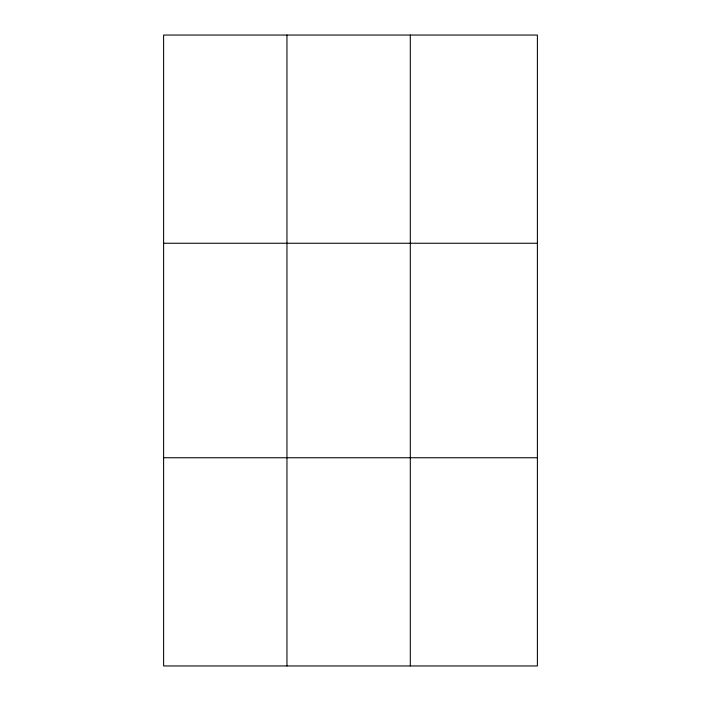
<?xml version="1.0" encoding="UTF-8"?>
<svg xmlns="http://www.w3.org/2000/svg" width="701" height="701" viewBox="0 0 701 701"><rect width="100%" height="100%" fill="white"/><g stroke="black" fill="none" stroke-linecap="round" stroke-linejoin="round"><path stroke-width="1.05" d="M537.395 457.753L537.395 665.95L163.605 665.95L163.605 35.05L537.395 35.05L537.395 457.753L163.605 457.753M163.605 243.247L537.395 243.247M410.304 35.05L410.304 665.95M286.954 35.05L286.954 665.95"/></g></svg>
